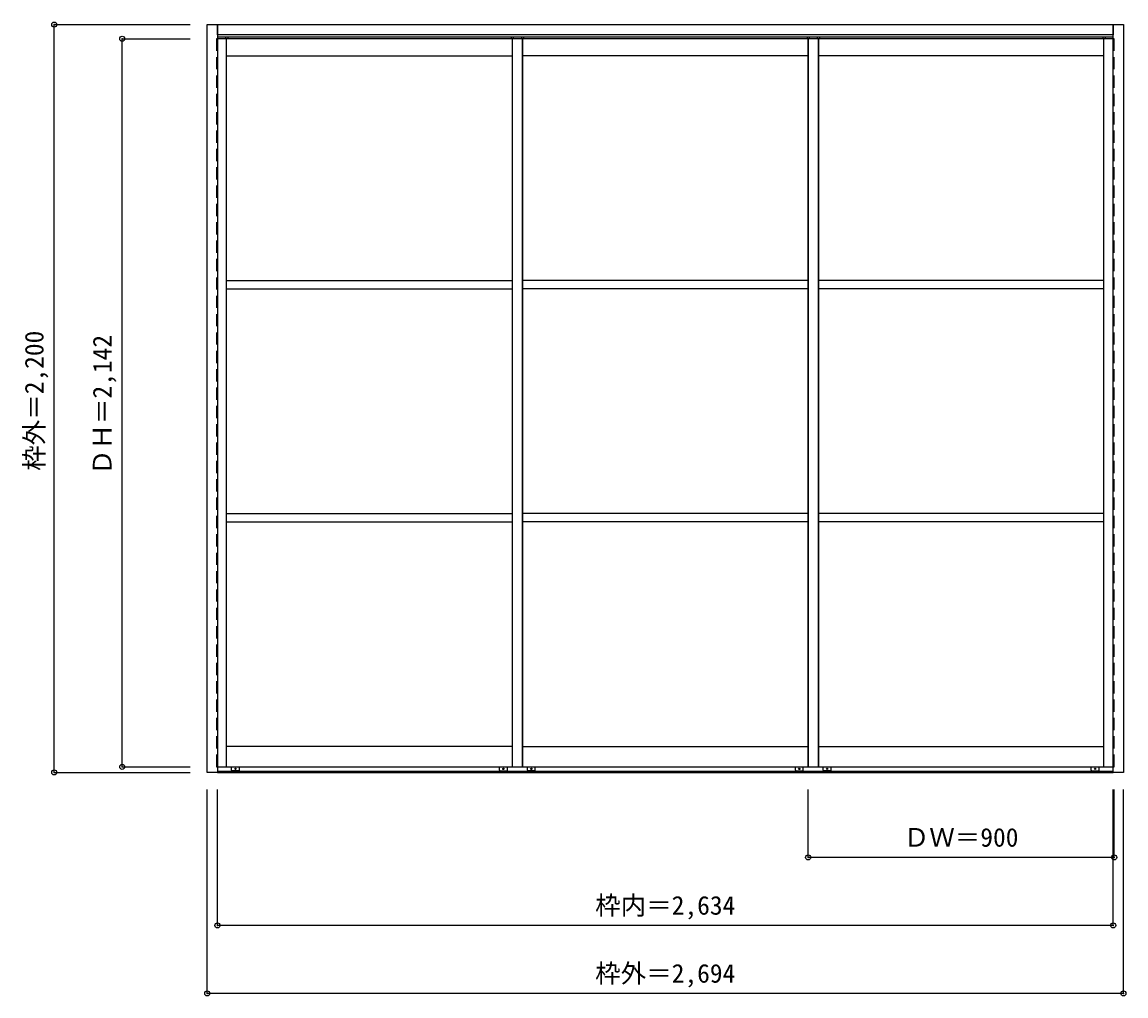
# Model space of a CAD drawing. Units: millimetres, scale not verified. Extents: x -1802 to 1444, y -1306 to 1559.
import ezdxf
from ezdxf.enums import TextEntityAlignment as Align

# ---------------------------------------------------------------- set-up
doc = ezdxf.new("R2010")
doc.units = ezdxf.units.MM
doc.header["$LTSCALE"] = 30
doc.header["$PDMODE"] = 32
doc.header["$PDSIZE"] = 15
doc.linetypes.add('DASHED1', pattern=[1.8, 1.2, -0.6])
doc.layers.add('0-0', color=7, linetype='Continuous')
doc.layers.add('0-1_寸法', color=7, linetype='Continuous')
doc.styles.add('ＭＳ ゴシック', font='')
doc.styles.get('ＭＳ ゴシック').set_extended_font_data('MS Gothic')

msp = doc.modelspace()

# ---------------------------------------------------------------- linework, layer by layer
at = {"layer": '0-0', "color": 3}
for p, q in [((-1257.27, 1551.6), (-1227.27, 1551.6)), ((-1257.27, -648.4), (-1257.27, 1551.6)), ((-1227.27, 1551.6), (1406.73, 1551.6)), ((1406.73, 1551.6), (1436.73, 1551.6)), ((1406.73, -648.4), (1406.73, 1551.6)), ((1406.73, 1551.6), (1406.73, 1521.6)), ((1436.73, 1551.6), (1436.73, -648.4)), ((1406.73, 1521.6), (-1227.27, 1521.6)), ((-330.27, 1510.1), (-1227.27, 1510.1)), ((-360.27, 1510.1), (-360.27, -631.9)), ((539.73, 1510.1), (-360.27, 1510.1)), ((509.73, 1510.1), (509.73, -631.9)), ((1406.73, 1510.1), (509.73, 1510.1)), ((539.73, -631.9), (539.73, 1510.1)), ((539.73, 1510.1), (539.73, -631.9)), ((-1227.27, -648.4), (-1257.27, -648.4)), ((-360.27, -631.9), (539.73, -631.9)), ((509.73, -631.9), (1406.73, -631.9)), ((1436.73, -648.4), (1406.73, -648.4))]:
    msp.add_line(p, q, dxfattribs=at)
at = {"layer": '0-0', "color": 4, "linetype": 'DASHED1'}
for p, q in [((-1230.27, 1510.1), (-1230.27, -631.9)), ((-1227.27, 1510.1), (-1230.27, 1510.1)), ((1409.73, 1510.1), (1406.73, 1510.1)), ((-1230.27, -631.9), (-1227.27, -631.9))]:
    msp.add_line(p, q, dxfattribs=at)
at = {"layer": '0-0'}
for p, q in [((-1227.27, 1516.1), (1406.73, 1516.1)), ((-1203.27, 1516.1), (-1203.27, 1510.1)), ((-1200.27, -631.9), (-1200.27, 1510.1)), ((-1197.27, 1516.1), (-1197.27, 1510.1)), ((-363.27, 1516.1), (-363.27, 1510.1)), ((-357.27, 1516.1), (-357.27, 1510.1)), ((-333.27, 1516.1), (-333.27, 1510.1)), ((-330.27, 1510.1), (-330.27, -631.9)), ((-327.27, 1516.1), (-327.27, 1510.1)), ((506.73, 1516.1), (506.73, 1510.1)), ((509.73, -631.9), (509.73, 1510.1)), ((512.73, 1516.1), (512.73, 1510.1)), ((536.73, 1516.1), (536.73, 1510.1)), ((539.73, 1510.1), (539.73, -631.9)), ((542.73, 1516.1), (542.73, 1510.1)), ((1376.73, 1516.1), (1376.73, 1510.1)), ((1379.73, -631.9), (1379.73, 1510.1)), ((1382.73, 1516.1), (1382.73, 1510.1)), ((-1200.27, 1460.1), (-360.27, 1460.1)), ((509.73, 1460.1), (-330.27, 1460.1)), ((1379.73, 1460.1), (539.73, 1460.1)), ((-1200.27, 799.1), (-360.27, 799.1)), ((509.73, 799.1), (-330.27, 799.1)), ((1379.73, 799.1), (539.73, 799.1)), ((-1200.27, 774.1), (-360.27, 774.1)), ((509.73, 774.1), (-330.27, 774.1)), ((1379.73, 774.1), (539.73, 774.1)), ((-1200.27, 113.6), (-360.27, 113.6)), ((509.73, 113.6), (-330.27, 113.6)), ((1379.73, 113.6), (539.73, 113.6)), ((-1200.27, 88.6), (-360.27, 88.6)), ((509.73, 88.6), (-330.27, 88.6)), ((1379.73, 88.6), (539.73, 88.6)), ((-360.27, -571.9), (-1200.27, -571.9)), ((-330.27, -571.9), (509.73, -571.9)), ((539.73, -571.9), (1379.73, -571.9)), ((-1227.27, -644.9), (1406.73, -644.9)), ((-1227.27, -648.4), (1406.73, -648.4)), ((-1185.77, -641.4), (-1185.77, -631.9)), ((-1165.27, -643.9), (-1183.27, -643.9)), ((-1162.77, -641.4), (-1162.77, -631.9)), ((-397.77, -641.4), (-397.77, -631.9)), ((-395.27, -643.9), (-377.27, -643.9)), ((-374.77, -641.4), (-374.77, -631.9)), ((-315.77, -641.4), (-315.77, -631.9)), ((-295.27, -643.9), (-313.27, -643.9)), ((-292.77, -641.4), (-292.77, -631.9)), ((472.23, -641.4), (472.23, -631.9)), ((474.73, -643.9), (492.73, -643.9)), ((495.23, -641.4), (495.23, -631.9)), ((554.23, -641.4), (554.23, -631.9)), ((574.73, -643.9), (556.73, -643.9)), ((577.23, -641.4), (577.23, -631.9)), ((1342.23, -641.4), (1342.23, -631.9)), ((1344.73, -643.9), (1362.73, -643.9)), ((1365.23, -641.4), (1365.23, -631.9))]:
    msp.add_line(p, q, dxfattribs=at)
at = {"layer": '0-0', "color": 3}
for points in [[(-1227.27, 1521.6), (-1227.27, 1551.6), (-1227.27, -648.4)], [(-1227.27, -631.9), (-330.27, -631.9), (-330.27, 1510.1)]]:
    msp.add_lwpolyline(points, dxfattribs=at)
at = {"layer": '0-0', "color": 4, "linetype": 'DASHED1'}
msp.add_lwpolyline([(1406.73, -631.9), (1409.73, -631.9), (1409.73, 1510.1)], dxfattribs=at)
at = {"layer": '0-0'}
for centre in [(-1174.27, -637.9), (-386.27, -637.9), (-304.27, -637.9), (483.73, -637.9), (565.73, -637.9), (1353.73, -637.9)]:
    msp.add_circle(centre, 2, dxfattribs=at)
for centre, radius, start, end in [((-1183.27, -641.4), 2.5, 180, 270), ((-1174.27, -637.9), 8.5, 224.90087, 235.43968), ((-1174.27, -637.9), 8.5, 304.56032, 315.09913), ((-1165.27, -641.4), 2.5, 270, 0), ((-395.27, -641.4), 2.5, 180, 270), ((-386.27, -637.9), 8.5, 224.90087, 235.43968), ((-386.27, -637.9), 2, 22.21766, 34.24261), ((-386.27, -637.9), 8.5, 304.56032, 315.09913), ((-377.27, -641.4), 2.5, 270, 0), ((-313.27, -641.4), 2.5, 180, 270), ((-304.27, -637.9), 8.5, 224.90087, 235.43968), ((-304.27, -637.9), 8.5, 304.56032, 315.09913), ((-295.27, -641.4), 2.5, 270, 0), ((474.73, -641.4), 2.5, 180, 270), ((483.73, -637.9), 8.5, 224.90087, 235.43968), ((483.73, -637.9), 2, 22.21766, 34.24261), ((483.73, -637.9), 8.5, 304.56032, 315.09913), ((492.73, -641.4), 2.5, 270, 0), ((556.73, -641.4), 2.5, 180, 270), ((565.73, -637.9), 8.5, 224.90087, 235.43968), ((565.73, -637.9), 2, 145.75739, 157.78234), ((565.73, -637.9), 8.5, 304.56032, 315.09913), ((574.73, -641.4), 2.5, 270, 0), ((1344.73, -641.4), 2.5, 180, 270), ((1353.73, -637.9), 8.5, 224.90087, 235.43968), ((1353.73, -637.9), 8.5, 304.56032, 315.09913), ((1362.73, -641.4), 2.5, 270, 0)]:
    msp.add_arc(centre, radius, start, end, dxfattribs=at)
at = {"layer": '0-1_寸法', "color": 4}
for p, q in [((-1707.27, 1551.6), (-1307.27, 1551.6)), ((-1707.27, -648.4), (-1707.27, 1551.6)), ((-1507.27, 1510.1), (-1307.27, 1510.1)), ((-1507.27, -631.9), (-1507.27, 1510.1)), ((-1707.27, -648.4), (-1307.27, -648.4)), ((-1507.27, -631.9), (-1307.27, -631.9)), ((-1257.27, -1298.4), (-1257.27, -698.4)), ((-1227.27, -1098.4), (-1227.27, -698.4)), ((509.73, -898.4), (509.73, -698.4)), ((1406.73, -1098.4), (1406.73, -698.4)), ((1409.73, -898.4), (1409.73, -698.4)), ((1436.73, -1298.4), (1436.73, -698.4)), ((1409.73, -898.4), (509.73, -898.4)), ((1406.73, -1098.4), (-1227.27, -1098.4)), ((1436.73, -1298.4), (-1257.27, -1298.4))]:
    msp.add_line(p, q, dxfattribs=at)
at = {"layer": '0-1_寸法'}
for p in [(-1707.27, 1551.6), (-1507.27, 1510.1), (-1707.27, -648.4), (-1507.27, -631.9), (509.73, -898.4), (1409.73, -898.4), (-1227.27, -1098.4), (1406.73, -1098.4), (-1257.27, -1298.4), (1436.73, -1298.4)]:
    msp.add_point(p, dxfattribs=at)

# ---------------------------------------------------------------- texts
at = {"layer": '0-1_寸法', "style": 'ＭＳ ゴシック'}
for s, p in [('枠外＝2,200', (-1722.27, 239.1)), ('ＤＨ＝2,142', (-1522.27, 226.6))]:
    msp.add_text(s, height=54.99, rotation=90, dxfattribs=at).set_placement(p, align=Align.BOTTOM_LEFT)
for s, p in [('ＤＷ＝900', (790.98, -883.4)), ('枠内＝2,634', (-116.52, -1083.4)), ('枠外＝2,694', (-116.52, -1283.4))]:
    msp.add_text(s, height=54.99, dxfattribs=at).set_placement(p, align=Align.BOTTOM_LEFT)

doc.saveas('drawing.dxf')
